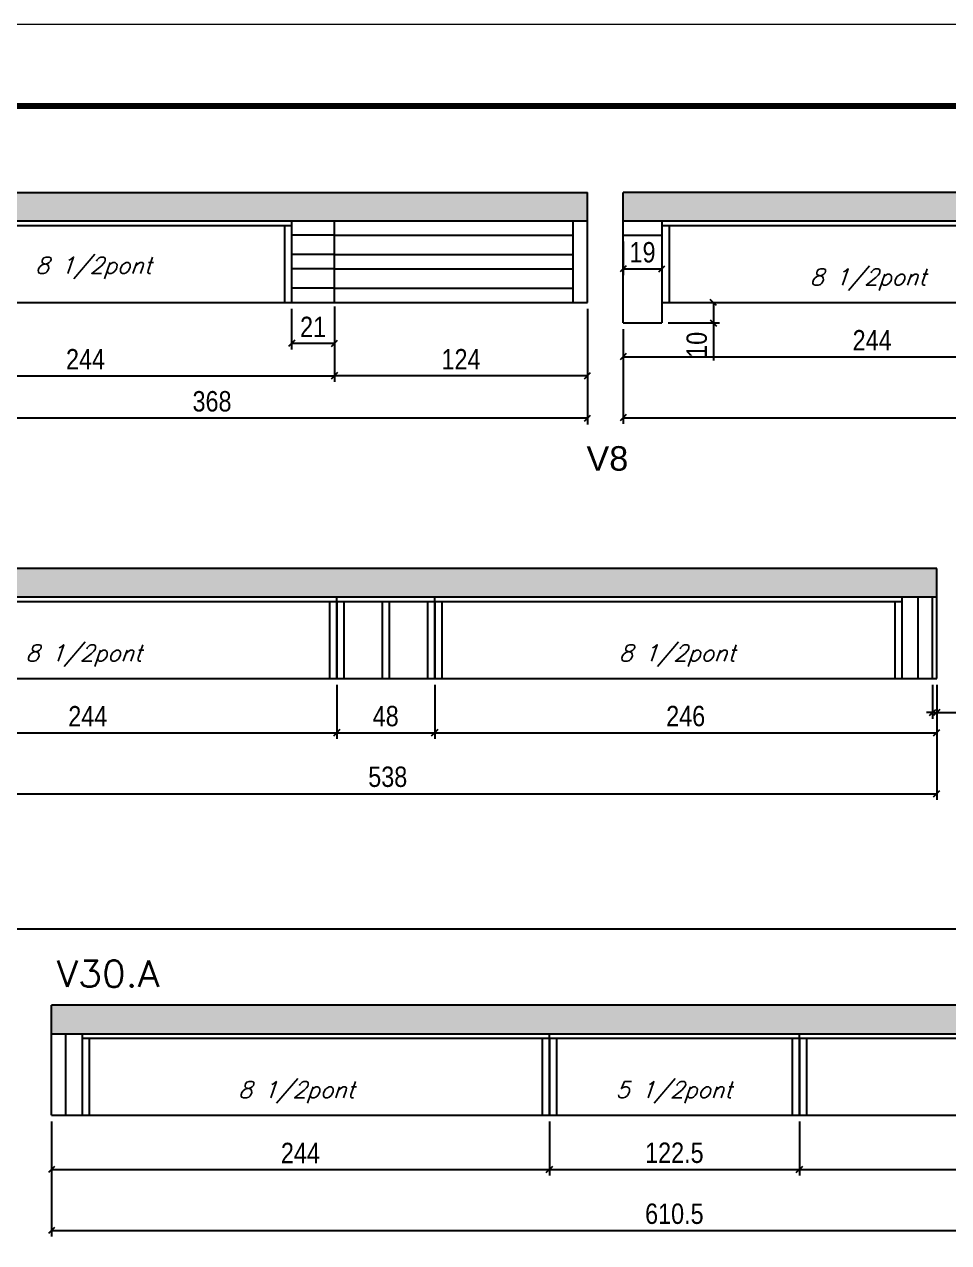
# Model space of a CAD drawing. Header units: millimetres. Extents: x 2921 to 9246, y 316 to 11751.
# Drawn here: x 3418 to 3871, y 4215 to 4812 of the extents above; entities that cross this region are included whole.
import ezdxf

# ---------------------------------------------------------------- set-up
doc = ezdxf.new("R2010")
doc.units = ezdxf.units.MM
doc.linetypes.add('DASHED', pattern=[0.75, 0.5, -0.25])
for name, color, linetype in [('1', 3, 'Continuous'), ('5', 5, 'Continuous'), ('8', 8, 'Continuous'), ('COTA', 241, 'Continuous'), ('Painéis', 200, 'Continuous'), ('SARR_2.2x7', 40, 'Continuous'), ('SARR_3.5x7', 81, 'Continuous'), ('texto', 7, 'Continuous')]:
    doc.layers.add(name, color=color, linetype=linetype)
for name, color, linetype, lineweight in [('Folhas', 255, 'Continuous', 9), ('SARRAFO DE PRESSAO', 251, 'DASHED', 9), ('Texto Seção', 7, 'Continuous', 15)]:
    doc.layers.add(name, color=color, linetype=linetype, lineweight=lineweight)
doc.styles.add('COTA TECNICA', font='techl___.ttf', dxfattribs={"height": 10})
doc.styles.add('REGUA-120', font='ROMANS.shx', dxfattribs={"height": 15})
doc.styles.add('Romans', font='romans.shx')
doc.styles.get("Standard").update_dxf_attribs({"font": 'arial.ttf'})
doc.dimstyles.new('PAINEL', dxfattribs={"dimtxt": 10, "dimasz": 3, "dimexe": 3, "dimexo": 3, "dimgap": 3, "dimtad": 1, "dimdec": 1, "dimzin": 12, "dimdsep": 46, "dimtxsty": 'COTA TECNICA', "dimblk1": 'OBLIQUE', "dimblk2": 'OBLIQUE', "dimsah": 1, "dimcen": 0.9, "dimclrd": 4, "dimclre": 4, "dimclrt": 240, "dimadec": 1, "dimazin": 3, "dimtfac": 1, "dimtdec": 1, "dimtmove": 0, "dimatfit": 3, "dimfxl": 1, "dimtolj": 1, "dimtzin": 12, "dimarcsym": 0})

# ---------------------------------------------------------------- blocks, each defined once
blk = doc.blocks.new('9999999999')
at = {"layer": 'Folhas'}
blk.add_lwpolyline([(98138.98, 34190.21), (99623.98, 34190.21), (99623.98, 35240.21), (98138.98, 35240.21)], close=True, dxfattribs=at)
at = {"layer": 'Folhas', "color": 30, "const_width": 3}
blk.add_lwpolyline([(98213.98, 34230.21), (99583.98, 34230.21), (99583.98, 35200.21), (98213.98, 35200.21)], close=True, dxfattribs=at)
blk = doc.blocks.new('_Oblique')
at = {"layer": '1', "color": 0, "lineweight": -2}
blk.add_line((-0.5, -0.5), (0.5, 0.5), dxfattribs=at)
blk = doc.blocks.new('*D223')
at = {"layer": 'COTA', "color": 4, "linetype": 'ByBlock', "lineweight": -2, "transparency": 16777216}
for p, q in [((3326.1, 4672.3), (3326.1, 4636.46)), ((3570.1, 4672.3), (3570.1, 4636.46)), ((3326.1, 4639.46), (3570.1, 4639.46))]:
    blk.add_line(p, q, dxfattribs=at)
at = {"layer": 'Defpoints', "color": 0, "linetype": 'ByBlock', "transparency": 16777216}
for p in [(3326.1, 4675.3), (3570.1, 4675.3), (3570.1, 4639.46)]:
    blk.add_point(p, dxfattribs=at)
at = {"layer": 'COTA', "color": 4, "linetype": 'ByBlock', "lineweight": -2, "transparency": 16777216, "xscale": 3, "yscale": 3, "zscale": 3, "rotation": 180}
blk.add_blockref('_Oblique', (3326.1, 4639.46), dxfattribs=at)
at = {"layer": 'COTA', "color": 4, "linetype": 'ByBlock', "lineweight": -2, "transparency": 16777216, "xscale": 3, "yscale": 3, "zscale": 3}
blk.add_blockref('_Oblique', (3570.1, 4639.46), dxfattribs=at)
at = {"layer": 'COTA', "color": 240, "linetype": 'ByBlock', "transparency": 16777216, "insert": (3448.1, 4647.53), "char_height": 10, "width": 165.5951, "attachment_point": 5, "style": 'COTA TECNICA'}
blk.add_mtext('\\A1;244 ', dxfattribs=at)
blk = doc.blocks.new('*D224')
at = {"layer": 'COTA', "color": 4, "lineweight": -2, "transparency": 16777216}
for p, q in [((3570.1, 4672.3), (3570.1, 4636.46)), ((3694.1, 4672.3), (3694.1, 4636.46)), ((3694.1, 4639.46), (3570.1, 4639.46))]:
    blk.add_line(p, q, dxfattribs=at)
at = {"layer": 'Defpoints', "color": 0, "transparency": 16777216}
for p in [(3570.1, 4675.3), (3694.1, 4675.3), (3570.1, 4639.46)]:
    blk.add_point(p, dxfattribs=at)
at = {"layer": 'COTA', "color": 4, "lineweight": -2, "transparency": 16777216, "xscale": 3, "yscale": 3, "zscale": 3, "rotation": 180}
blk.add_blockref('_Oblique', (3570.1, 4639.46), dxfattribs=at)
at = {"layer": 'COTA', "color": 4, "lineweight": -2, "transparency": 16777216, "xscale": 3, "yscale": 3, "zscale": 3}
blk.add_blockref('_Oblique', (3694.1, 4639.46), dxfattribs=at)
at = {"layer": 'COTA', "color": 240, "transparency": 16777216, "insert": (3632.1, 4647.53), "char_height": 10, "attachment_point": 5, "style": 'COTA TECNICA'}
blk.add_mtext('\\A1;124', dxfattribs=at)
blk = doc.blocks.new('*D225')
at = {"layer": 'Defpoints', "color": 0, "transparency": 16777216}
for p in [(3694.1, 4675.3), (3326.1, 4646.34), (3326.1, 4618.61)]:
    blk.add_point(p, dxfattribs=at)
at = {"layer": 'Painéis', "color": 4, "lineweight": -2, "transparency": 16777216}
for p, q in [((3694.1, 4672.3), (3694.1, 4615.61)), ((3326.1, 4643.34), (3326.1, 4615.61)), ((3694.1, 4618.61), (3326.1, 4618.61))]:
    blk.add_line(p, q, dxfattribs=at)
at = {"layer": 'Painéis', "color": 4, "lineweight": -2, "transparency": 16777216, "xscale": 3, "yscale": 3, "zscale": 3, "rotation": 180}
blk.add_blockref('_Oblique', (3326.1, 4618.61), dxfattribs=at)
at = {"layer": 'Painéis', "color": 4, "lineweight": -2, "transparency": 16777216, "xscale": 3, "yscale": 3, "zscale": 3}
blk.add_blockref('_Oblique', (3694.1, 4618.61), dxfattribs=at)
at = {"layer": 'Painéis', "color": 240, "lineweight": 5, "transparency": 16777216, "insert": (3510.1, 4626.85), "char_height": 10, "attachment_point": 5, "style": 'COTA TECNICA'}
blk.add_mtext('\\A1;368', dxfattribs=at)
blk = doc.blocks.new('*D244')
at = {"layer": 'Defpoints', "color": 0, "transparency": 16777216}
for p in [(3549.1, 4675.3), (3570.1, 4676.4), (3549.1, 4655.31)]:
    blk.add_point(p, dxfattribs=at)
at = {"layer": 'Painéis', "color": 4, "lineweight": -2, "transparency": 16777216}
for p, q in [((3549.1, 4672.3), (3549.1, 4652.31)), ((3570.1, 4673.4), (3570.1, 4652.31)), ((3570.1, 4655.31), (3549.1, 4655.31))]:
    blk.add_line(p, q, dxfattribs=at)
at = {"layer": 'Painéis', "color": 4, "lineweight": -2, "transparency": 16777216, "xscale": 3, "yscale": 3, "zscale": 3, "rotation": 180}
blk.add_blockref('_Oblique', (3549.1, 4655.31), dxfattribs=at)
at = {"layer": 'Painéis', "color": 4, "lineweight": -2, "transparency": 16777216, "xscale": 3, "yscale": 3, "zscale": 3}
blk.add_blockref('_Oblique', (3570.1, 4655.31), dxfattribs=at)
at = {"layer": 'Painéis', "color": 240, "lineweight": 5, "transparency": 16777216, "insert": (3559.6, 4663.37), "char_height": 10, "attachment_point": 5, "style": 'COTA TECNICA'}
blk.add_mtext('\\A1;21', dxfattribs=at)
blk = doc.blocks.new('*D245')
at = {"layer": 'COTA', "color": 4, "linetype": 'ByBlock', "lineweight": -2, "transparency": 16777216}
for p, q in [((3955.57, 4672.3), (3955.57, 4645.76)), ((3711.57, 4662.3), (3711.57, 4645.76)), ((3711.57, 4648.76), (3955.57, 4648.76))]:
    blk.add_line(p, q, dxfattribs=at)
at = {"layer": 'Defpoints', "color": 0, "linetype": 'ByBlock', "transparency": 16777216}
for p in [(3955.57, 4675.3), (3711.57, 4665.3), (3955.57, 4648.76)]:
    blk.add_point(p, dxfattribs=at)
at = {"layer": 'COTA', "color": 4, "linetype": 'ByBlock', "lineweight": -2, "transparency": 16777216, "xscale": 3, "yscale": 3, "zscale": 3, "rotation": 180}
blk.add_blockref('_Oblique', (3711.57, 4648.76), dxfattribs=at)
at = {"layer": 'COTA', "color": 4, "linetype": 'ByBlock', "lineweight": -2, "transparency": 16777216, "xscale": 3, "yscale": 3, "zscale": 3}
blk.add_blockref('_Oblique', (3955.57, 4648.76), dxfattribs=at)
at = {"layer": 'COTA', "color": 240, "linetype": 'ByBlock', "transparency": 16777216, "insert": (3833.57, 4656.84), "char_height": 10, "attachment_point": 5, "style": 'COTA TECNICA'}
blk.add_mtext('\\A1;244', dxfattribs=at)
blk = doc.blocks.new('*D935')
at = {"layer": 'COTA', "color": 4, "linetype": 'ByBlock', "lineweight": -2, "transparency": 16777216}
for p, q in [((4256.57, 4672.3), (4256.57, 4615.88)), ((3711.57, 4662.3), (3711.57, 4615.88)), ((3711.57, 4618.88), (4256.57, 4618.88))]:
    blk.add_line(p, q, dxfattribs=at)
at = {"layer": 'Defpoints', "color": 0, "linetype": 'ByBlock', "transparency": 16777216}
for p in [(4256.57, 4675.3), (3711.57, 4665.3), (4256.57, 4618.88)]:
    blk.add_point(p, dxfattribs=at)
at = {"layer": 'COTA', "color": 4, "linetype": 'ByBlock', "lineweight": -2, "transparency": 16777216, "xscale": 3, "yscale": 3, "zscale": 3, "rotation": 180}
blk.add_blockref('_Oblique', (3711.57, 4618.88), dxfattribs=at)
at = {"layer": 'COTA', "color": 4, "linetype": 'ByBlock', "lineweight": -2, "transparency": 16777216, "xscale": 3, "yscale": 3, "zscale": 3}
blk.add_blockref('_Oblique', (4256.57, 4618.88), dxfattribs=at)
at = {"layer": 'COTA', "color": 240, "linetype": 'ByBlock', "transparency": 16777216, "insert": (3984.07, 4626.99), "char_height": 10, "attachment_point": 5, "style": 'COTA TECNICA'}
blk.add_mtext('\\A1;545', dxfattribs=at)
blk = doc.blocks.new('*D251')
at = {"layer": 'COTA', "color": 4, "linetype": 'ByBlock', "lineweight": -2, "transparency": 16777216}
for p, q in [((3327.21, 4488.02), (3327.21, 4461.48)), ((3571.21, 4488.02), (3571.21, 4461.48)), ((3327.21, 4464.48), (3571.21, 4464.48))]:
    blk.add_line(p, q, dxfattribs=at)
at = {"layer": 'Defpoints', "color": 0, "linetype": 'ByBlock', "transparency": 16777216}
for p in [(3327.21, 4491.02), (3571.21, 4491.02), (3571.21, 4464.48)]:
    blk.add_point(p, dxfattribs=at)
at = {"layer": 'COTA', "color": 4, "linetype": 'ByBlock', "lineweight": -2, "transparency": 16777216, "xscale": 3, "yscale": 3, "zscale": 3, "rotation": 180}
blk.add_blockref('_Oblique', (3327.21, 4464.48), dxfattribs=at)
at = {"layer": 'COTA', "color": 4, "linetype": 'ByBlock', "lineweight": -2, "transparency": 16777216, "xscale": 3, "yscale": 3, "zscale": 3}
blk.add_blockref('_Oblique', (3571.21, 4464.48), dxfattribs=at)
at = {"layer": 'COTA', "color": 240, "linetype": 'ByBlock', "transparency": 16777216, "insert": (3449.21, 4472.56), "char_height": 10, "attachment_point": 5, "style": 'COTA TECNICA'}
blk.add_mtext('\\A1;244', dxfattribs=at)
blk = doc.blocks.new('*D252')
at = {"layer": 'COTA', "color": 4, "linetype": 'ByBlock', "lineweight": -2, "transparency": 16777216}
for p, q in [((3619.21, 4488.02), (3619.21, 4461.48)), ((3865.21, 4488.02), (3865.21, 4461.48)), ((3619.21, 4464.48), (3865.21, 4464.48))]:
    blk.add_line(p, q, dxfattribs=at)
at = {"layer": 'Defpoints', "color": 0, "linetype": 'ByBlock', "transparency": 16777216}
for p in [(3619.21, 4491.02), (3865.21, 4491.02), (3865.21, 4464.48)]:
    blk.add_point(p, dxfattribs=at)
at = {"layer": 'COTA', "color": 4, "linetype": 'ByBlock', "lineweight": -2, "transparency": 16777216, "xscale": 3, "yscale": 3, "zscale": 3, "rotation": 180}
blk.add_blockref('_Oblique', (3619.21, 4464.48), dxfattribs=at)
at = {"layer": 'COTA', "color": 4, "linetype": 'ByBlock', "lineweight": -2, "transparency": 16777216, "xscale": 3, "yscale": 3, "zscale": 3}
blk.add_blockref('_Oblique', (3865.21, 4464.48), dxfattribs=at)
at = {"layer": 'COTA', "color": 240, "linetype": 'ByBlock', "transparency": 16777216, "insert": (3742.21, 4472.59), "char_height": 10, "width": 210.731, "attachment_point": 5, "style": 'COTA TECNICA'}
blk.add_mtext('\\A1;246', dxfattribs=at)
blk = doc.blocks.new('*D936')
at = {"layer": 'COTA', "color": 4, "linetype": 'ByBlock', "lineweight": -2, "transparency": 16777216}
for p, q in [((3327.21, 4488.02), (3327.21, 4431.6)), ((3865.21, 4488.02), (3865.21, 4431.6)), ((3327.21, 4434.6), (3865.21, 4434.6))]:
    blk.add_line(p, q, dxfattribs=at)
at = {"layer": 'Defpoints', "color": 0, "linetype": 'ByBlock', "transparency": 16777216}
for p in [(3327.21, 4491.02), (3865.21, 4491.02), (3865.21, 4434.6)]:
    blk.add_point(p, dxfattribs=at)
at = {"layer": 'COTA', "color": 4, "linetype": 'ByBlock', "lineweight": -2, "transparency": 16777216, "xscale": 3, "yscale": 3, "zscale": 3, "rotation": 180}
blk.add_blockref('_Oblique', (3327.21, 4434.6), dxfattribs=at)
at = {"layer": 'COTA', "color": 4, "linetype": 'ByBlock', "lineweight": -2, "transparency": 16777216, "xscale": 3, "yscale": 3, "zscale": 3}
blk.add_blockref('_Oblique', (3865.21, 4434.6), dxfattribs=at)
at = {"layer": 'COTA', "color": 240, "linetype": 'ByBlock', "transparency": 16777216, "insert": (3596.21, 4442.84), "char_height": 10, "attachment_point": 5, "style": 'COTA TECNICA'}
blk.add_mtext('\\A1;538', dxfattribs=at)
blk = doc.blocks.new('*D253')
at = {"layer": 'COTA', "color": 4, "linetype": 'ByBlock', "lineweight": -2, "transparency": 16777216}
for p, q in [((3571.21, 4488.02), (3571.21, 4461.48)), ((3619.21, 4488.02), (3619.21, 4461.48)), ((3571.21, 4464.48), (3619.21, 4464.48))]:
    blk.add_line(p, q, dxfattribs=at)
at = {"layer": 'Defpoints', "color": 0, "linetype": 'ByBlock', "transparency": 16777216}
for p in [(3571.21, 4491.02), (3619.21, 4491.02), (3619.21, 4464.48)]:
    blk.add_point(p, dxfattribs=at)
at = {"layer": 'COTA', "color": 4, "linetype": 'ByBlock', "lineweight": -2, "transparency": 16777216, "xscale": 3, "yscale": 3, "zscale": 3, "rotation": 180}
blk.add_blockref('_Oblique', (3571.21, 4464.48), dxfattribs=at)
at = {"layer": 'COTA', "color": 4, "linetype": 'ByBlock', "lineweight": -2, "transparency": 16777216, "xscale": 3, "yscale": 3, "zscale": 3}
blk.add_blockref('_Oblique', (3619.21, 4464.48), dxfattribs=at)
at = {"layer": 'COTA', "color": 240, "linetype": 'ByBlock', "transparency": 16777216, "insert": (3595.21, 4472.58), "char_height": 10, "attachment_point": 5, "style": 'COTA TECNICA'}
blk.add_mtext('\\A1;48', dxfattribs=at)
blk = doc.blocks.new('*D257')
at = {"layer": 'COTA', "color": 4, "linetype": 'ByBlock', "lineweight": -2, "transparency": 16777216}
for p, q in [((3863.21, 4488.02), (3863.21, 4471.36)), ((3865.21, 4488.02), (3865.21, 4471.36)), ((3863.21, 4474.36), (3860.21, 4474.36)), ((3863.21, 4474.36), (3865.21, 4474.36)), ((3865.21, 4474.36), (3883.32, 4474.36))]:
    blk.add_line(p, q, dxfattribs=at)
at = {"layer": 'Defpoints', "color": 0, "linetype": 'ByBlock', "transparency": 16777216}
for p in [(3863.21, 4491.02), (3865.21, 4491.02), (3865.21, 4474.36)]:
    blk.add_point(p, dxfattribs=at)
at = {"layer": 'COTA', "color": 4, "linetype": 'ByBlock', "lineweight": -2, "transparency": 16777216, "xscale": 3, "yscale": 3, "zscale": 3}
blk.add_blockref('_Oblique', (3863.21, 4474.36), dxfattribs=at)
at = {"layer": 'COTA', "color": 4, "linetype": 'ByBlock', "lineweight": -2, "transparency": 16777216, "xscale": 3, "yscale": 3, "zscale": 3, "rotation": 180}
blk.add_blockref('_Oblique', (3865.21, 4474.36), dxfattribs=at)
at = {"layer": 'COTA', "color": 240, "linetype": 'ByBlock', "transparency": 16777216, "insert": (3877.27, 4482.36), "char_height": 10, "attachment_point": 5, "style": 'COTA TECNICA'}
blk.add_mtext('\\A1;2', dxfattribs=at)
blk = doc.blocks.new('*D270')
at = {"layer": 'COTA', "color": 4, "linetype": 'ByBlock', "lineweight": -2, "transparency": 16777216}
for p, q in [((3431.41, 4273.98), (3431.41, 4247.44)), ((3675.41, 4273.98), (3675.41, 4247.44)), ((3431.41, 4250.44), (3675.41, 4250.44))]:
    blk.add_line(p, q, dxfattribs=at)
at = {"layer": 'Defpoints', "color": 0, "linetype": 'ByBlock', "transparency": 16777216}
for p in [(3431.41, 4276.98), (3675.41, 4276.98), (3675.41, 4250.44)]:
    blk.add_point(p, dxfattribs=at)
at = {"layer": 'COTA', "color": 4, "linetype": 'ByBlock', "lineweight": -2, "transparency": 16777216, "xscale": 3, "yscale": 3, "zscale": 3, "rotation": 180}
blk.add_blockref('_Oblique', (3431.41, 4250.44), dxfattribs=at)
at = {"layer": 'COTA', "color": 4, "linetype": 'ByBlock', "lineweight": -2, "transparency": 16777216, "xscale": 3, "yscale": 3, "zscale": 3}
blk.add_blockref('_Oblique', (3675.41, 4250.44), dxfattribs=at)
at = {"layer": 'COTA', "color": 240, "linetype": 'ByBlock', "transparency": 16777216, "insert": (3553.41, 4258.51), "char_height": 10, "attachment_point": 5, "style": 'COTA TECNICA'}
blk.add_mtext('\\A1;244', dxfattribs=at)
blk = doc.blocks.new('*D271')
at = {"layer": 'COTA', "color": 4, "linetype": 'ByBlock', "lineweight": -2, "transparency": 16777216}
for p, q in [((3797.91, 4273.98), (3797.91, 4247.44)), ((4041.91, 4273.98), (4041.91, 4247.44)), ((3797.91, 4250.44), (4041.91, 4250.44))]:
    blk.add_line(p, q, dxfattribs=at)
at = {"layer": 'Defpoints', "color": 0, "linetype": 'ByBlock', "transparency": 16777216}
for p in [(3797.91, 4276.98), (4041.91, 4276.98), (4041.91, 4250.44)]:
    blk.add_point(p, dxfattribs=at)
at = {"layer": 'COTA', "color": 4, "linetype": 'ByBlock', "lineweight": -2, "transparency": 16777216, "xscale": 3, "yscale": 3, "zscale": 3, "rotation": 180}
blk.add_blockref('_Oblique', (3797.91, 4250.44), dxfattribs=at)
at = {"layer": 'COTA', "color": 4, "linetype": 'ByBlock', "lineweight": -2, "transparency": 16777216, "xscale": 3, "yscale": 3, "zscale": 3}
blk.add_blockref('_Oblique', (4041.91, 4250.44), dxfattribs=at)
at = {"layer": 'COTA', "color": 240, "linetype": 'ByBlock', "transparency": 16777216, "insert": (3919.91, 4258.51), "char_height": 10, "width": 210.731, "attachment_point": 5, "style": 'COTA TECNICA'}
blk.add_mtext('\\A1;244', dxfattribs=at)
blk = doc.blocks.new('*D938')
at = {"layer": 'COTA', "color": 4, "linetype": 'ByBlock', "lineweight": -2, "transparency": 16777216}
for p, q in [((3431.41, 4273.98), (3431.41, 4217.56)), ((4041.91, 4273.98), (4041.91, 4217.56)), ((3431.41, 4220.56), (4041.91, 4220.56))]:
    blk.add_line(p, q, dxfattribs=at)
at = {"layer": 'Defpoints', "color": 0, "linetype": 'ByBlock', "transparency": 16777216}
for p in [(3431.41, 4276.98), (4041.91, 4276.98), (4041.91, 4220.56)]:
    blk.add_point(p, dxfattribs=at)
at = {"layer": 'COTA', "color": 4, "linetype": 'ByBlock', "lineweight": -2, "transparency": 16777216, "xscale": 3, "yscale": 3, "zscale": 3, "rotation": 180}
blk.add_blockref('_Oblique', (3431.41, 4220.56), dxfattribs=at)
at = {"layer": 'COTA', "color": 4, "linetype": 'ByBlock', "lineweight": -2, "transparency": 16777216, "xscale": 3, "yscale": 3, "zscale": 3}
blk.add_blockref('_Oblique', (4041.91, 4220.56), dxfattribs=at)
at = {"layer": 'COTA', "color": 240, "linetype": 'ByBlock', "transparency": 16777216, "insert": (3736.66, 4228.67), "char_height": 10, "attachment_point": 5, "style": 'COTA TECNICA'}
blk.add_mtext('\\A1;610.5', dxfattribs=at)
blk = doc.blocks.new('*D272')
at = {"layer": 'COTA', "color": 4, "linetype": 'ByBlock', "lineweight": -2, "transparency": 16777216}
for p, q in [((3675.41, 4273.98), (3675.41, 4247.44)), ((3797.91, 4273.98), (3797.91, 4247.44)), ((3675.41, 4250.44), (3797.91, 4250.44))]:
    blk.add_line(p, q, dxfattribs=at)
at = {"layer": 'Defpoints', "color": 0, "linetype": 'ByBlock', "transparency": 16777216}
for p in [(3675.41, 4276.98), (3797.91, 4276.98), (3797.91, 4250.44)]:
    blk.add_point(p, dxfattribs=at)
at = {"layer": 'COTA', "color": 4, "linetype": 'ByBlock', "lineweight": -2, "transparency": 16777216, "xscale": 3, "yscale": 3, "zscale": 3, "rotation": 180}
blk.add_blockref('_Oblique', (3675.41, 4250.44), dxfattribs=at)
at = {"layer": 'COTA', "color": 4, "linetype": 'ByBlock', "lineweight": -2, "transparency": 16777216, "xscale": 3, "yscale": 3, "zscale": 3}
blk.add_blockref('_Oblique', (3797.91, 4250.44), dxfattribs=at)
at = {"layer": 'COTA', "color": 240, "linetype": 'ByBlock', "transparency": 16777216, "insert": (3736.66, 4258.55), "char_height": 10, "attachment_point": 5, "style": 'COTA TECNICA'}
blk.add_mtext('\\A1;122.5', dxfattribs=at)
blk = doc.blocks.new('*D1193')
at = {"layer": 'COTA', "color": 4, "lineweight": -2, "transparency": 16777216}
for p, q in [((3711.57, 4705.3), (3711.57, 4688.8)), ((3730.57, 4705.3), (3730.57, 4688.8)), ((3711.57, 4691.8), (3730.57, 4691.8))]:
    blk.add_line(p, q, dxfattribs=at)
at = {"layer": 'Defpoints', "color": 0, "transparency": 16777216}
for p in [(3711.57, 4708.3), (3730.57, 4708.3), (3730.57, 4691.8)]:
    blk.add_point(p, dxfattribs=at)
at = {"layer": 'COTA', "color": 4, "lineweight": -2, "transparency": 16777216, "xscale": 3, "yscale": 3, "zscale": 3, "rotation": 180}
blk.add_blockref('_Oblique', (3711.57, 4691.8), dxfattribs=at)
at = {"layer": 'COTA', "color": 4, "lineweight": -2, "transparency": 16777216, "xscale": 3, "yscale": 3, "zscale": 3}
blk.add_blockref('_Oblique', (3730.57, 4691.8), dxfattribs=at)
at = {"layer": 'COTA', "color": 240, "transparency": 16777216, "insert": (3721.07, 4699.89), "char_height": 10, "attachment_point": 5, "style": 'COTA TECNICA'}
blk.add_mtext('\\A1;19', dxfattribs=at)
blk = doc.blocks.new('*D1194')
at = {"layer": 'COTA', "color": 4, "lineweight": -2, "transparency": 16777216}
for p, q in [((3733.57, 4675.3), (3758.78, 4675.3)), ((3755.78, 4675.3), (3755.78, 4665.3)), ((3733.57, 4665.3), (3758.78, 4665.3)), ((3755.78, 4665.3), (3755.78, 4646.87))]:
    blk.add_line(p, q, dxfattribs=at)
at = {"layer": 'Defpoints', "color": 0, "transparency": 16777216}
for p in [(3730.57, 4675.3), (3730.57, 4665.3), (3755.78, 4665.3)]:
    blk.add_point(p, dxfattribs=at)
at = {"layer": 'COTA', "color": 4, "lineweight": -2, "transparency": 16777216, "xscale": 3, "yscale": 3, "zscale": 3}
for p, rotation in [((3755.78, 4675.3), 90), ((3755.78, 4665.3), 270)]:
    blk.add_blockref('_Oblique', p, dxfattribs=dict(at, rotation=rotation))
at = {"layer": 'COTA', "color": 240, "transparency": 16777216, "insert": (3747.67, 4654.59), "char_height": 10, "attachment_point": 5, "rotation": 90, "style": 'COTA TECNICA'}
blk.add_mtext('\\A1;10', dxfattribs=at)

msp = doc.modelspace()

# ---------------------------------------------------------------- hatches: boundary and pattern name
at = {"layer": 'COTA', "linetype": 'ByBlock'}
h = msp.add_hatch(dxfattribs=at)
h.set_pattern_fill('AR-CONC', color=256, scale=0.03)
h.set_pattern_definition([(50, (1713.3845, -11826.5248), (5.4655401, -0.4781726), [0.5715, -6.2865]), (355, (1713.3845, -11826.525), (-1.0573026, 5.7317054), [0.4572, -5.0292175]), (100.451445, (1713.84, -11826.5646), (4.4082374, 5.2535326), [0.4857003, -5.3427073]), (46.1842, (1713.3845, -11825.001), (8.1323712, -1.2612698), [0.85725, -9.42975]), (96.63556, (1714.062, -11825.106), (7.122124, 7.4227837), [0.7285507, -8.0140682]), (351.18415, (1713.3845, -11825.001), (7.122124, 7.4227837), [0.685799, -7.543792]), (21, (1714.1465, -11825.3818), (4.5484317, -3.067956), [0.5715, -6.2865]), (326, (1714.1465, -11825.382), (1.8540609, 5.525639), [0.4572, -5.0292]), (71.451445, (1714.5256, -11825.6374), (6.4024926, 2.457683), [0.4857003, -5.3426981]), (37.5, (1713.3845, -11826.5248), (0.0926581, 2.53665117), [0, -4.96824, 0, -5.1054, 0, -5.04825]), (7.5, (1713.3845, -11826.5248), (2.00458988, 3.00541724), [0, -2.91084, 0, -4.85394, 0, -1.92405]), (327.5, (1711.6853, -11826.5248), (4.06771786, -0.17186232), [0, -1.905, 0, -5.9436, 0, -7.8867]), (317.5, (1710.9233, -11826.5248), (4.44387544, 0.7627947), [0, -2.4765, 0, -3.94716, 0, -5.6007])])
h.paths.add_polyline_path([(3694.1, 4729.3), (3694.1, 4715.3), (3326.1, 4715.3), (3326.1, 4729.3)])
h = msp.add_hatch(dxfattribs=at)
h.set_pattern_fill('AR-CONC', color=256, scale=0.03)
h.set_pattern_definition([(50, (-127997.896, -29168.651), (5.46554007, -0.47817257), [0.5715, -6.2865]), (355, (-127997.896, -29168.651), (-1.05730264, 5.73170536), [0.4572, -5.02921753]), (100.4514447, (-127997.4406, -29168.6907), (4.40823741, 5.25353256), [0.48570026, -5.34270734]), (46.1842, (-127997.896, -29167.127), (8.13237123, -1.26126984), [0.85725, -9.42975]), (96.6355576, (-127997.218, -29167.232), (7.122124, 7.42278374), [0.7285507, -8.01406824]), (351.184151, (-127997.896, -29167.127), (7.122124, 7.42278374), [0.685799, -7.54379196]), (21, (-127997.134, -29167.508), (4.54843174, -3.06795595), [0.5715, -6.2865]), (326, (-127997.134, -29167.508), (1.85406085, 5.52563898), [0.4572, -5.0292]), (71.451445, (-127996.755, -29167.7635), (6.40249258, 2.45768307), [0.48570026, -5.34269813]), (37.5, (-127997.896, -29168.6508), (0.092658098, 2.536651166), [0, -4.96824, 0, -5.1054, 0, -5.04825]), (7.5, (-127997.896, -29168.6508), (2.004589875, 3.005417245), [0, -2.91084, 0, -4.85394, 0, -1.92405]), (327.5, (-127999.5953, -29168.6508), (4.067717855, -0.17186232), [0, -1.905, 0, -5.9436, 0, -7.8867]), (317.5, (-128000.3573, -29168.651), (4.44387544, 0.76279473), [0, -2.4765, 0, -3.94716, 0, -5.6007])])
h.paths.add_polyline_path([(3711.57, 4729.3), (3711.57, 4715.3), (4256.57, 4715.3), (4256.57, 4729.3)])
h = msp.add_hatch(dxfattribs=at)
h.set_pattern_fill('AR-CONC', color=256, scale=0.03)
h.set_pattern_definition([(50, (-128382.25, -29352.9316), (5.46554007, -0.47817257), [0.5715, -6.2865]), (355, (-128382.25, -29352.9316), (-1.05730264, 5.73170536), [0.4572, -5.02921753]), (100.4514447, (-128381.795, -29352.9714), (4.40823741, 5.25353256), [0.48570026, -5.34270734]), (46.1842, (-128382.25, -29351.4076), (8.13237123, -1.26126984), [0.85725, -9.42975]), (96.6355576, (-128381.5725, -29351.513), (7.122124, 7.42278374), [0.7285507, -8.01406824]), (351.184151, (-128382.25, -29351.408), (7.122124, 7.42278374), [0.685799, -7.54379196]), (21, (-128381.488, -29351.7886), (4.54843174, -3.06795595), [0.5715, -6.2865]), (326, (-128381.488, -29351.7886), (1.85406085, 5.52563898), [0.4572, -5.0292]), (71.451445, (-128381.109, -29352.044), (6.40249258, 2.45768307), [0.48570026, -5.34269813]), (37.5, (-128382.2502, -29352.9316), (0.092658098, 2.536651166), [0, -4.96824, 0, -5.1054, 0, -5.04825]), (7.5, (-128382.2502, -29352.9316), (2.004589875, 3.005417245), [0, -2.91084, 0, -4.85394, 0, -1.92405]), (327.5, (-128383.9495, -29352.9316), (4.067717855, -0.17186232), [0, -1.905, 0, -5.9436, 0, -7.8867]), (317.5, (-128384.7115, -29352.9316), (4.44387544, 0.76279473), [0, -2.4765, 0, -3.94716, 0, -5.6007])])
h.paths.add_polyline_path([(3327.21, 4545.02), (3327.21, 4531.02), (3865.21, 4531.02), (3865.21, 4545.02)])
h = msp.add_hatch(dxfattribs=at)
h.set_pattern_fill('AR-CONC', color=256, scale=0.03)
h.set_pattern_definition([(50, (-128278.051, -29566.973), (5.46554007, -0.47817257), [0.5715, -6.2865]), (355, (-128278.051, -29566.973), (-1.05730264, 5.73170536), [0.4572, -5.02921753]), (100.4514447, (-128277.5953, -29567.013), (4.40823741, 5.25353256), [0.48570026, -5.34270734]), (46.1842, (-128278.051, -29565.449), (8.13237123, -1.26126984), [0.85725, -9.42975]), (96.6355576, (-128277.373, -29565.554), (7.122124, 7.42278374), [0.7285507, -8.01406824]), (351.184151, (-128278.051, -29565.449), (7.122124, 7.42278374), [0.685799, -7.54379196]), (21, (-128277.289, -29565.83), (4.54843174, -3.06795595), [0.5715, -6.2865]), (326, (-128277.289, -29565.83), (1.85406085, 5.52563898), [0.4572, -5.0292]), (71.451445, (-128276.91, -29566.0856), (6.40249258, 2.45768307), [0.48570026, -5.34269813]), (37.5, (-128278.0508, -29566.973), (0.092658098, 2.536651166), [0, -4.96824, 0, -5.1054, 0, -5.04825]), (7.5, (-128278.0508, -29566.973), (2.004589875, 3.005417245), [0, -2.91084, 0, -4.85394, 0, -1.92405]), (327.5, (-128279.75, -29566.973), (4.067717855, -0.17186232), [0, -1.905, 0, -5.9436, 0, -7.8867]), (317.5, (-128280.512, -29566.973), (4.44387544, 0.76279473), [0, -2.4765, 0, -3.94716, 0, -5.6007])])
h.paths.add_polyline_path([(3431.41, 4330.98), (3431.41, 4316.98), (4041.91, 4316.98), (4041.91, 4330.98)])

# ---------------------------------------------------------------- linework, layer by layer
at = {"layer": '8', "linetype": 'ByBlock'}
msp.add_line((2996.13, 4368.3), (4366.13, 4368.3), dxfattribs=at)
at = {"layer": 'COTA', "linetype": 'ByBlock'}
for p, q in [((3326.1, 4729.3), (3694.1, 4729.3)), ((3694.1, 4715.3), (3694.1, 4729.3)), ((4256.57, 4729.3), (3711.57, 4729.3)), ((3711.57, 4715.3), (3711.57, 4729.3)), ((3865.21, 4545.02), (3327.21, 4545.02)), ((3865.21, 4531.02), (3865.21, 4545.02)), ((4041.91, 4330.98), (3431.41, 4330.98)), ((3431.41, 4316.98), (3431.41, 4330.98))]:
    msp.add_line(p, q, dxfattribs=at)
at = {"layer": 'Painéis', "linetype": 'ByBlock'}
for p, q in [((3326.1, 4715.3), (3694.1, 4715.3)), ((3570.1, 4675.3), (3570.1, 4715.3)), ((3711.57, 4715.3), (4256.57, 4715.3)), ((3711.57, 4665.3), (3711.57, 4715.3)), ((3326.1, 4675.3), (3694.1, 4675.3)), ((3730.57, 4675.3), (4256.57, 4675.3)), ((3730.57, 4675.3), (3730.57, 4665.3)), ((3711.57, 4665.3), (3730.57, 4665.3)), ((3327.21, 4531.02), (3865.21, 4531.02)), ((3571.21, 4491.02), (3571.21, 4531.02)), ((3619.21, 4491.02), (3619.21, 4531.02)), ((3863.21, 4491.02), (3863.21, 4531.02)), ((3865.21, 4491.02), (3865.21, 4531.02)), ((3327.21, 4491.02), (3865.21, 4491.02)), ((3431.41, 4316.98), (4041.91, 4316.98)), ((3431.41, 4276.98), (3431.41, 4316.98)), ((3675.41, 4276.98), (3675.41, 4316.98)), ((3797.91, 4276.98), (3797.91, 4316.98)), ((3431.41, 4276.98), (4041.91, 4276.98))]:
    msp.add_line(p, q, dxfattribs=at)
at = {"layer": 'Painéis'}
msp.add_line((3694.1, 4675.3), (3694.1, 4715.3), dxfattribs=at)
at = {"layer": 'SARR_2.2x7', "linetype": 'Continuous'}
for p, q in [((3341.1, 4713.1), (3549.1, 4713.1)), ((3687.1, 4675.3), (3687.1, 4715.3)), ((3730.57, 4713.1), (3955.57, 4713.1)), ((3570.1, 4708.3), (3549.1, 4708.3)), ((3570.1, 4708.3), (3687.1, 4708.3)), ((3711.57, 4708.3), (3730.57, 4708.3)), ((3570.1, 4698.8), (3549.1, 4698.8)), ((3570.1, 4698.8), (3687.1, 4698.8)), ((3570.1, 4691.8), (3549.1, 4691.8)), ((3570.1, 4691.8), (3687.1, 4691.8)), ((3570.1, 4682.3), (3549.1, 4682.3)), ((3570.1, 4682.3), (3687.1, 4682.3)), ((3342.21, 4528.82), (3571.21, 4528.82)), ((3571.21, 4528.82), (3619.21, 4528.82)), ((3619.21, 4528.82), (3848.21, 4528.82)), ((3856.21, 4491.02), (3856.21, 4531.02)), ((3438.41, 4276.98), (3438.41, 4316.98)), ((3446.41, 4314.78), (3675.41, 4314.78)), ((3675.41, 4314.78), (3797.91, 4314.78)), ((3797.91, 4314.78), (4026.91, 4314.78))]:
    msp.add_line(p, q, dxfattribs=at)
at = {"layer": 'SARR_3.5x7'}
for p, q in [((3545.6, 4713.1), (3545.6, 4675.3)), ((3549.1, 4715.3), (3549.1, 4675.3)), ((3730.57, 4715.3), (3730.57, 4675.3)), ((3734.07, 4713.1), (3734.07, 4675.3)), ((3730.57, 4675.3), (3734.07, 4675.3)), ((3567.71, 4528.82), (3567.71, 4491.02)), ((3571.21, 4528.82), (3571.21, 4491.02)), ((3574.71, 4528.82), (3574.71, 4491.02)), ((3593.43, 4528.82), (3593.43, 4491.02)), ((3596.93, 4528.82), (3596.93, 4491.02)), ((3615.71, 4528.82), (3615.71, 4491.02)), ((3619.21, 4528.82), (3619.21, 4491.02)), ((3622.71, 4528.82), (3622.71, 4491.02)), ((3844.71, 4528.82), (3844.71, 4491.02)), ((3848.21, 4531.02), (3848.21, 4491.02)), ((3567.71, 4491.02), (3571.21, 4491.02)), ((3571.21, 4491.02), (3574.71, 4491.02)), ((3844.71, 4491.02), (3848.21, 4491.02)), ((3446.41, 4316.98), (3446.41, 4276.98)), ((3449.91, 4314.78), (3449.91, 4276.98)), ((3671.91, 4314.78), (3671.91, 4276.98)), ((3675.41, 4314.78), (3675.41, 4276.98)), ((3678.91, 4314.78), (3678.91, 4276.98)), ((3794.41, 4314.78), (3794.41, 4276.98)), ((3797.91, 4314.78), (3797.91, 4276.98)), ((3801.41, 4314.78), (3801.41, 4276.98)), ((3446.41, 4276.98), (3449.91, 4276.98)), ((3671.91, 4276.98), (3675.41, 4276.98)), ((3675.41, 4276.98), (3678.91, 4276.98))]:
    msp.add_line(p, q, dxfattribs=at)

# ---------------------------------------------------------------- block references
at = {"layer": 'SARRAFO DE PRESSAO', "color": 6, "linetype": 'ByBlock'}
msp.add_blockref('9999999999', (-95217.85, -30428.56), dxfattribs=at)

# ---------------------------------------------------------------- texts
at = {"layer": '5', "linetype": 'Continuous'}
msp.add_text('V8', height=12, rotation=359.99996, dxfattribs=at).set_placement((3693.58, 4592.92))
at = {"layer": 'texto', "color": 2, "char_height": 8, "attachment_point": 5, "style": 'Romans'}
for s, insert in [('{\\Q19;\\C256;8 1/2pont}', (3451.98, 4692.22)), ('{\\Q19;\\C256;8 1/2pont}', (3831.58, 4686.52)), ('{\\Q19;\\C256;8 1/2pont}', (3447.23, 4502.24)), ('{\\Q19;\\C256;8 1/2pont}', (3738, 4502.24)), ('{\\Q19;\\C256;8 1/2pont}', (3551.43, 4288.2)), ('{\\Q19;\\C256;5 1/2pont}', (3736.4, 4288.2))]:
    msp.add_mtext(s, dxfattribs=dict(at, insert=insert))
at = {"layer": 'Texto Seção', "style": 'REGUA-120', "width": 1.05}
msp.add_text('V30.A', height=13, dxfattribs=at).set_placement((3433.93, 4339.86))

# ---------------------------------------------------------------- dimensions: what is measured, and where the dimension line sits
at = {"layer": 'COTA'}
for base, p1, p2, picture, middle in [((3730.57, 4691.8), (3711.57, 4708.3), (3730.57, 4708.3), '*D1193', (3721.07, 4699.89)), ((3570.1, 4639.46), (3694.1, 4675.3), (3570.1, 4675.3), '*D224', (3632.1, 4647.53))]:
    dim = msp.add_linear_dim(base=base, p1=p1, p2=p2, dimstyle='PAINEL', dxfattribs=at)
    dim.commit()
    dim.dimension.update_dxf_attribs({"geometry": picture, "text_midpoint": middle})
at = {"layer": 'COTA', "linetype": 'ByBlock'}
dim = msp.add_linear_dim(base=(3570.1, 4639.46), p1=(3326.1, 4675.3), p2=(3570.1, 4675.3), text='<> ', dimstyle='PAINEL', dxfattribs=at)
dim.commit()
dim.dimension.update_dxf_attribs({"geometry": '*D223', "text_midpoint": (3448.1, 4639.46), "dimtype": 160})
for base, p1, p2, picture, middle in [((3955.57, 4648.76), (3711.57, 4665.3), (3955.57, 4675.3), '*D245', (3833.57, 4656.84)), ((4256.57, 4618.88), (3711.57, 4665.3), (4256.57, 4675.3), '*D935', (3984.07, 4626.99)), ((3571.21, 4464.48), (3327.21, 4491.02), (3571.21, 4491.02), '*D251', (3449.21, 4472.56)), ((3865.21, 4434.6), (3327.21, 4491.02), (3865.21, 4491.02), '*D936', (3596.21, 4442.84)), ((3619.21, 4464.48), (3571.21, 4491.02), (3619.21, 4491.02), '*D253', (3595.21, 4472.58)), ((3865.21, 4474.36), (3863.21, 4491.02), (3865.21, 4491.02), '*D257', (3877.27, 4482.36)), ((3675.41, 4250.44), (3431.41, 4276.98), (3675.41, 4276.98), '*D270', (3553.41, 4258.51)), ((4041.91, 4220.56), (3431.41, 4276.98), (4041.91, 4276.98), '*D938', (3736.66, 4228.67)), ((3797.91, 4250.44), (3675.41, 4276.98), (3797.91, 4276.98), '*D272', (3736.66, 4258.55))]:
    dim = msp.add_linear_dim(base=base, p1=p1, p2=p2, dimstyle='PAINEL', dxfattribs=at)
    dim.commit()
    dim.dimension.update_dxf_attribs({"geometry": picture, "text_midpoint": middle})
at = {"layer": 'COTA'}
dim = msp.add_linear_dim(base=(3755.78, 4665.3), p1=(3730.57, 4675.3), p2=(3730.57, 4665.3), angle=90, dimstyle='PAINEL', dxfattribs=at)
dim.commit()
dim.dimension.update_dxf_attribs({"geometry": '*D1194', "text_midpoint": (3747.67, 4654.59)})
at = {"layer": 'COTA', "linetype": 'ByBlock'}
for base, p1, p2, picture, middle in [((3865.21, 4464.48), (3619.21, 4491.02), (3865.21, 4491.02), '*D252', (3742.21, 4472.59)), ((4041.91, 4250.44), (3797.91, 4276.98), (4041.91, 4276.98), '*D271', (3919.91, 4258.51))]:
    dim = msp.add_linear_dim(base=base, p1=p1, p2=p2, dimstyle='PAINEL', override={"dimtmove": 1}, dxfattribs=at)
    dim.commit()
    dim.dimension.update_dxf_attribs({"geometry": picture, "text_midpoint": middle})
at = {"layer": 'Painéis', "lineweight": 5}
dim = msp.add_linear_dim(base=(3326.1, 4618.61), p1=(3694.1, 4675.3), p2=(3326.1, 4646.34), angle=180, dimstyle='PAINEL', dxfattribs=at)
dim.commit()
dim.dimension.update_dxf_attribs({"geometry": '*D225', "text_midpoint": (3510.1, 4626.85)})
dim = msp.add_linear_dim(base=(3549.1, 4655.31), p1=(3570.1, 4676.4), p2=(3549.1, 4675.3), dimstyle='PAINEL', dxfattribs=at)
dim.commit()
dim.dimension.update_dxf_attribs({"geometry": '*D244', "text_midpoint": (3559.6, 4663.37)})

doc.saveas('drawing.dxf')
